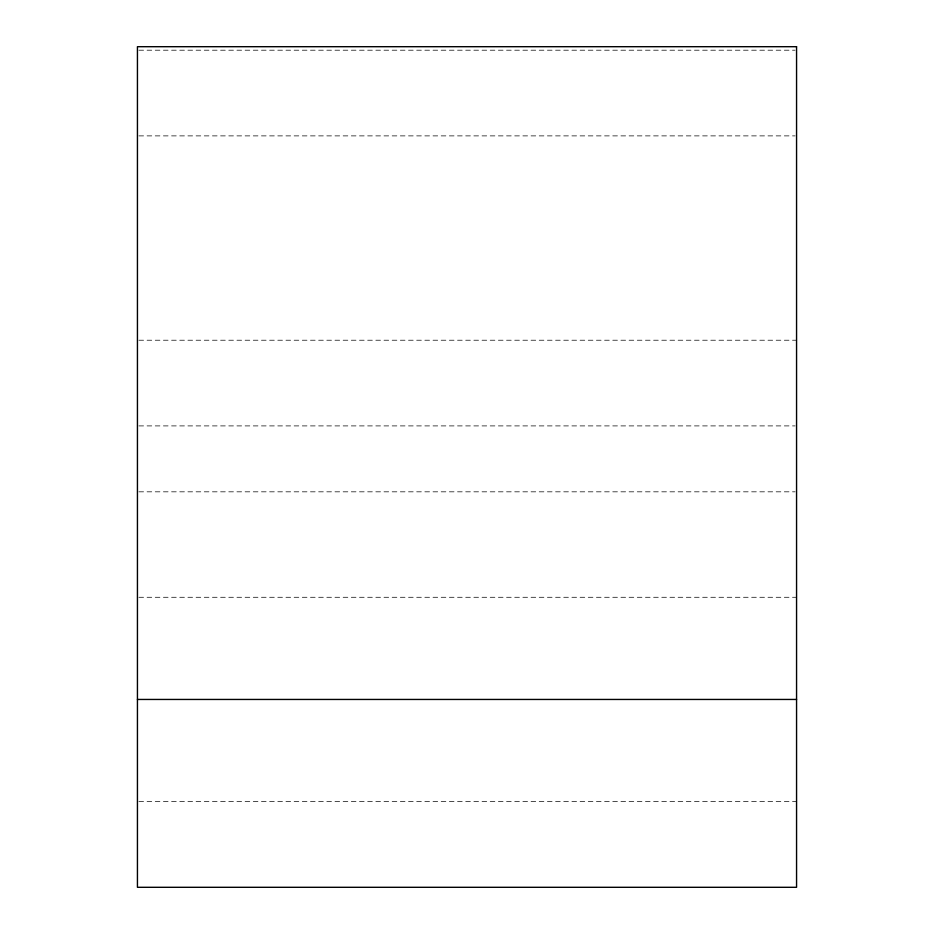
<?xml version="1.0" encoding="UTF-8"?>
<svg xmlns="http://www.w3.org/2000/svg" width="934" height="934" viewBox="0 0 934 934"><rect width="100%" height="100%" fill="white"/><g stroke="black" fill="none" stroke-linecap="round" stroke-linejoin="round"><path stroke-width="0.7" stroke-dasharray="4.67 3.5" d="M138.897 50.203L795.103 50.203M138.897 135.885L795.103 135.885M138.897 340.221L796.562 340.221M138.897 425.904L795.103 425.904M138.897 491.821L795.103 491.821M138.897 597.281L796.562 597.281M138.897 801.617L796.562 801.617"/><path stroke-width="1.4" d="M137.438 699.449L796.562 699.449M796.562 46.7L137.438 46.7L137.438 887.3L796.562 887.3L796.562 46.7"/></g></svg>
